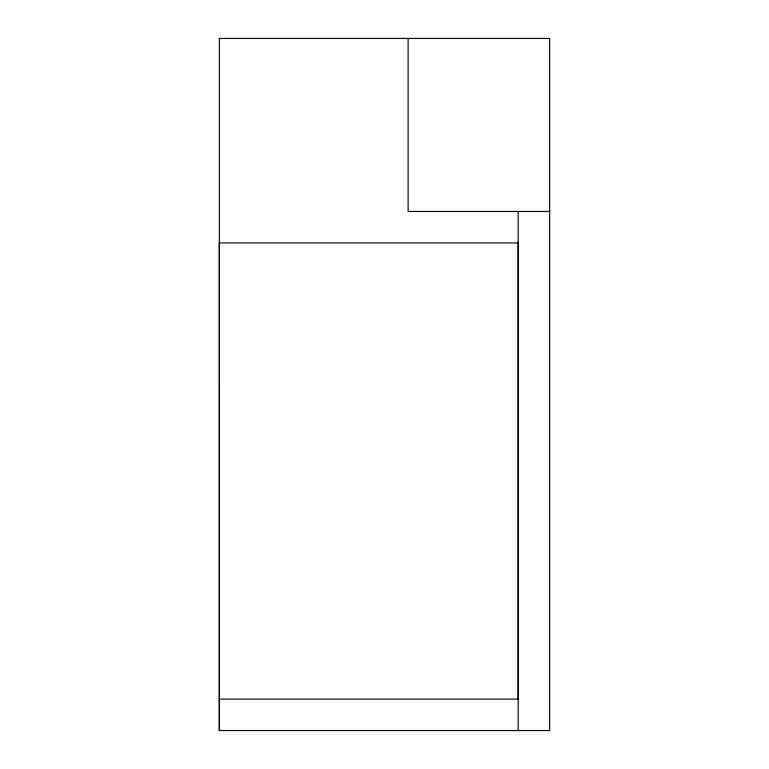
<?xml version="1.0" encoding="UTF-8"?>
<svg xmlns="http://www.w3.org/2000/svg" width="769" height="769" viewBox="0 0 769 769"><rect width="100%" height="100%" fill="white"/><g stroke="black" fill="none" stroke-linecap="round" stroke-linejoin="round"><path stroke-width="1.15" d="M219.328 730.55L219.367 38.45L549.672 38.45L549.672 730.55L219.328 730.55L219.328 242.937L518.219 242.937L518.219 699.088L219.328 699.088M549.672 211.475L408.118 211.475L408.118 38.45M518.191 211.475L518.191 730.55"/></g></svg>
